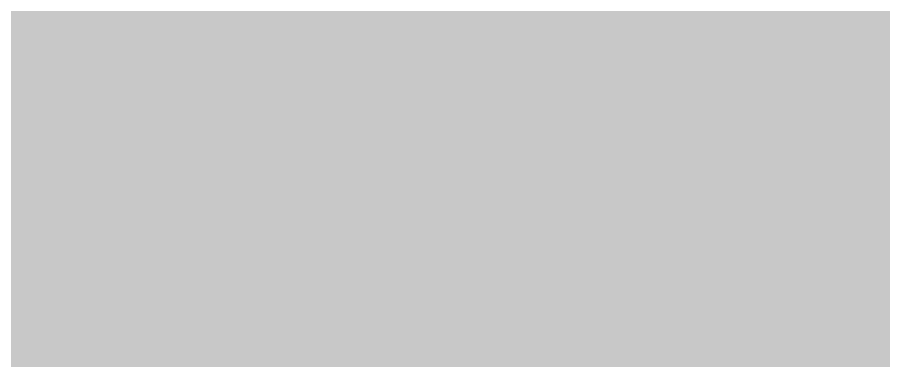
# Model space of a CAD drawing. Header units: inches. Extents: x -7 to 348, y -14 to 159.
# Drawn here: x 38.9162 to 39.0979, y 34.0708 to 34.1427 of the extents above; entities that cross this region are included whole.
import ezdxf

# ---------------------------------------------------------------- set-up
doc = ezdxf.new("R2010")
doc.units = ezdxf.units.IN
for name, color, linetype in [('Dimension', 6, 'Continuous'), ('Fabrication', 76, 'Continuous'), ('Mechanical 4', 56, 'Continuous'), ('Top Layer', 1, 'Continuous'), ('Top Overlay', 2, 'Continuous')]:
    doc.layers.add(name, color=color, linetype=linetype)

msp = doc.modelspace()

# ---------------------------------------------------------------- linework, layer by layer
at = {"layer": 'Dimension'}
for points in [[(58.31, 19.467, 0.254, 0.254, 1), (13.31, 19.467, 0.254, 0.254, 1)], [(54.56034, 19.46693, 0.254, 0.254, 1), (17.06033, 19.46693, 0.254, 0.254, 1)]]:
    msp.add_lwpolyline(points, format="xyseb", close=True, dxfattribs=at)
at = {"layer": 'Fabrication'}
for points in [[(21.84632, 25.02615, 0.0127, 0.0127, -0.366777), (38.92475, 34.22282, 0.0127, 0.0127, 0)], [(21.84632, 25.02615, 0.0127, 0.0127, -0.366777), (38.92475, 34.22282, 0.0127, 0.0127, 0)], [(21.84632, 25.02615, 0.0127, 0.0127, -0.366777), (38.92475, 34.22282, 0.0127, 0.0127, 0)], [(21.84632, 25.02615, 0.0127, 0.0127, -0.366777), (38.92475, 34.22282, 0.0127, 0.0127, 0)], [(39.01877, 34.1494, 0.0127, 0.0127, 0), (39.02383, 34.14544, 0.0127, 0.0127, 0)], [(39.01877, 34.1494, 0.0127, 0.0127, 0), (39.02383, 34.14544, 0.0127, 0.0127, 0)], [(39.02383, 34.14544, 0.0127, 0.0127, 0), (39.02947, 34.14101, 0.0127, 0.0127, 0)], [(39.02383, 34.14544, 0.0127, 0.0127, 0), (39.02947, 34.14101, 0.0127, 0.0127, 0)], [(39.02947, 34.14101, 0.0127, 0.0127, 0), (39.03572, 34.1361, 0.0127, 0.0127, 0)], [(39.02947, 34.14101, 0.0127, 0.0127, 0), (39.03572, 34.1361, 0.0127, 0.0127, 0)], [(39.03572, 34.1361, 0.0127, 0.0127, 0), (39.04312, 34.13028, 0.0127, 0.0127, 0)], [(39.03572, 34.1361, 0.0127, 0.0127, 0), (39.04312, 34.13028, 0.0127, 0.0127, 0)], [(39.04312, 34.13028, 0.0127, 0.0127, 0), (39.052, 34.1233, 0.0127, 0.0127, 0)], [(39.04312, 34.13028, 0.0127, 0.0127, 0), (39.052, 34.1233, 0.0127, 0.0127, 0)], [(39.052, 34.1233, 0.0127, 0.0127, 0), (39.06326, 34.11445, 0.0127, 0.0127, 0)], [(39.052, 34.1233, 0.0127, 0.0127, 0), (39.06326, 34.11445, 0.0127, 0.0127, 0)], [(39.06326, 34.11445, 0.0127, 0.0127, 0), (39.076, 34.10442, 0.0127, 0.0127, 0)], [(39.06326, 34.11445, 0.0127, 0.0127, 0), (39.076, 34.10442, 0.0127, 0.0127, 0)], [(39.076, 34.10442, 0.0127, 0.0127, 0), (39.08917, 34.09404, 0.0127, 0.0127, 0)], [(39.076, 34.10442, 0.0127, 0.0127, 0), (39.08917, 34.09404, 0.0127, 0.0127, 0)], [(39.08917, 34.09404, 0.0127, 0.0127, 0), (39.10658, 34.08031, 0.0127, 0.0127, 0)], [(39.08917, 34.09404, 0.0127, 0.0127, 0), (39.10658, 34.08031, 0.0127, 0.0127, 0)]]:
    msp.add_lwpolyline(points, format="xyseb", dxfattribs=at)
for points in [[(39.02065, 34.14544, 0.00635, 0.00635, 1), (39.027, 34.14544, 0.00635, 0.00635, 1)], [(39.02065, 34.14544, 0.00635, 0.00635, 1), (39.027, 34.14544, 0.00635, 0.00635, 1)], [(39.02065, 34.14544, 0.00635, 0.00635, 1), (39.027, 34.14544, 0.00635, 0.00635, 1)], [(39.02065, 34.14544, 0.00635, 0.00635, 1), (39.027, 34.14544, 0.00635, 0.00635, 1)], [(39.02629, 34.14101, 0.00635, 0.00635, 1), (39.03264, 34.14101, 0.00635, 0.00635, 1)], [(39.02629, 34.14101, 0.00635, 0.00635, 1), (39.03264, 34.14101, 0.00635, 0.00635, 1)], [(39.02629, 34.14101, 0.00635, 0.00635, 1), (39.03264, 34.14101, 0.00635, 0.00635, 1)], [(39.02629, 34.14101, 0.00635, 0.00635, 1), (39.03264, 34.14101, 0.00635, 0.00635, 1)], [(39.03255, 34.1361, 0.00635, 0.00635, 1), (39.0389, 34.1361, 0.00635, 0.00635, 1)], [(39.03255, 34.1361, 0.00635, 0.00635, 1), (39.0389, 34.1361, 0.00635, 0.00635, 1)], [(39.03255, 34.1361, 0.00635, 0.00635, 1), (39.0389, 34.1361, 0.00635, 0.00635, 1)], [(39.03255, 34.1361, 0.00635, 0.00635, 1), (39.0389, 34.1361, 0.00635, 0.00635, 1)], [(39.03995, 34.13028, 0.00635, 0.00635, 1), (39.0463, 34.13028, 0.00635, 0.00635, 1)], [(39.03995, 34.13028, 0.00635, 0.00635, 1), (39.0463, 34.13028, 0.00635, 0.00635, 1)], [(39.03995, 34.13028, 0.00635, 0.00635, 1), (39.0463, 34.13028, 0.00635, 0.00635, 1)], [(39.03995, 34.13028, 0.00635, 0.00635, 1), (39.0463, 34.13028, 0.00635, 0.00635, 1)], [(39.04883, 34.1233, 0.00635, 0.00635, 1), (39.05518, 34.1233, 0.00635, 0.00635, 1)], [(39.04883, 34.1233, 0.00635, 0.00635, 1), (39.05518, 34.1233, 0.00635, 0.00635, 1)], [(39.04883, 34.1233, 0.00635, 0.00635, 1), (39.05518, 34.1233, 0.00635, 0.00635, 1)], [(39.04883, 34.1233, 0.00635, 0.00635, 1), (39.05518, 34.1233, 0.00635, 0.00635, 1)], [(39.06009, 34.11445, 0.00635, 0.00635, 1), (39.06644, 34.11445, 0.00635, 0.00635, 1)], [(39.06009, 34.11445, 0.00635, 0.00635, 1), (39.06644, 34.11445, 0.00635, 0.00635, 1)], [(39.06009, 34.11445, 0.00635, 0.00635, 1), (39.06644, 34.11445, 0.00635, 0.00635, 1)], [(39.06009, 34.11445, 0.00635, 0.00635, 1), (39.06644, 34.11445, 0.00635, 0.00635, 1)], [(39.07283, 34.10442, 0.00635, 0.00635, 1), (39.07918, 34.10442, 0.00635, 0.00635, 1)], [(39.07283, 34.10442, 0.00635, 0.00635, 1), (39.07918, 34.10442, 0.00635, 0.00635, 1)], [(39.07283, 34.10442, 0.00635, 0.00635, 1), (39.07918, 34.10442, 0.00635, 0.00635, 1)], [(39.07283, 34.10442, 0.00635, 0.00635, 1), (39.07918, 34.10442, 0.00635, 0.00635, 1)], [(39.08599, 34.09404, 0.00635, 0.00635, 1), (39.09234, 34.09404, 0.00635, 0.00635, 1)], [(39.08599, 34.09404, 0.00635, 0.00635, 1), (39.09234, 34.09404, 0.00635, 0.00635, 1)], [(39.08599, 34.09404, 0.00635, 0.00635, 1), (39.09234, 34.09404, 0.00635, 0.00635, 1)], [(39.08599, 34.09404, 0.00635, 0.00635, 1), (39.09234, 34.09404, 0.00635, 0.00635, 1)]]:
    msp.add_lwpolyline(points, format="xyseb", close=True, dxfattribs=at)
at = {"layer": 'Mechanical 4'}
for points in [[(50.81101, 19.54995, 0.0127, 0.0127, 1), (20.811, 19.54995, 0.0127, 0.0127, 1)], [(50.81101, 19.54995, 0.0127, 0.0127, 1), (20.811, 19.54995, 0.0127, 0.0127, 1)], [(50.81101, 19.54995, 0.0127, 0.0127, 1), (20.811, 19.54995, 0.0127, 0.0127, 1)], [(50.81101, 19.54995, 0.0127, 0.0127, 1), (20.811, 19.54995, 0.0127, 0.0127, 1)], [(50.8248, 19.53849, 0.0127, 0.0127, 1), (20.8248, 19.53849, 0.0127, 0.0127, 1)], [(50.8248, 19.53849, 0.0127, 0.0127, 1), (20.8248, 19.53849, 0.0127, 0.0127, 1)], [(50.8248, 19.53849, 0.0127, 0.0127, 1), (20.8248, 19.53849, 0.0127, 0.0127, 1)], [(50.8248, 19.53849, 0.0127, 0.0127, 1), (20.8248, 19.53849, 0.0127, 0.0127, 1)]]:
    msp.add_lwpolyline(points, format="xyseb", close=True, dxfattribs=at)
at = {"layer": 'Top Layer'}
msp.add_lwpolyline([(23.95966, 38.67549, 2.032, 2.032, -0.53877), (58.06216, 22.88544, 2.032, 2.032, 0)], format="xyseb", dxfattribs=at)
at = {"layer": 'Top Overlay'}
msp.add_lwpolyline([(50.81035, 19.46693, 0.254, 0.254, 1), (20.81035, 19.46693, 0.254, 0.254, 1)], format="xyseb", close=True, dxfattribs=at)

doc.saveas('drawing.dxf')
